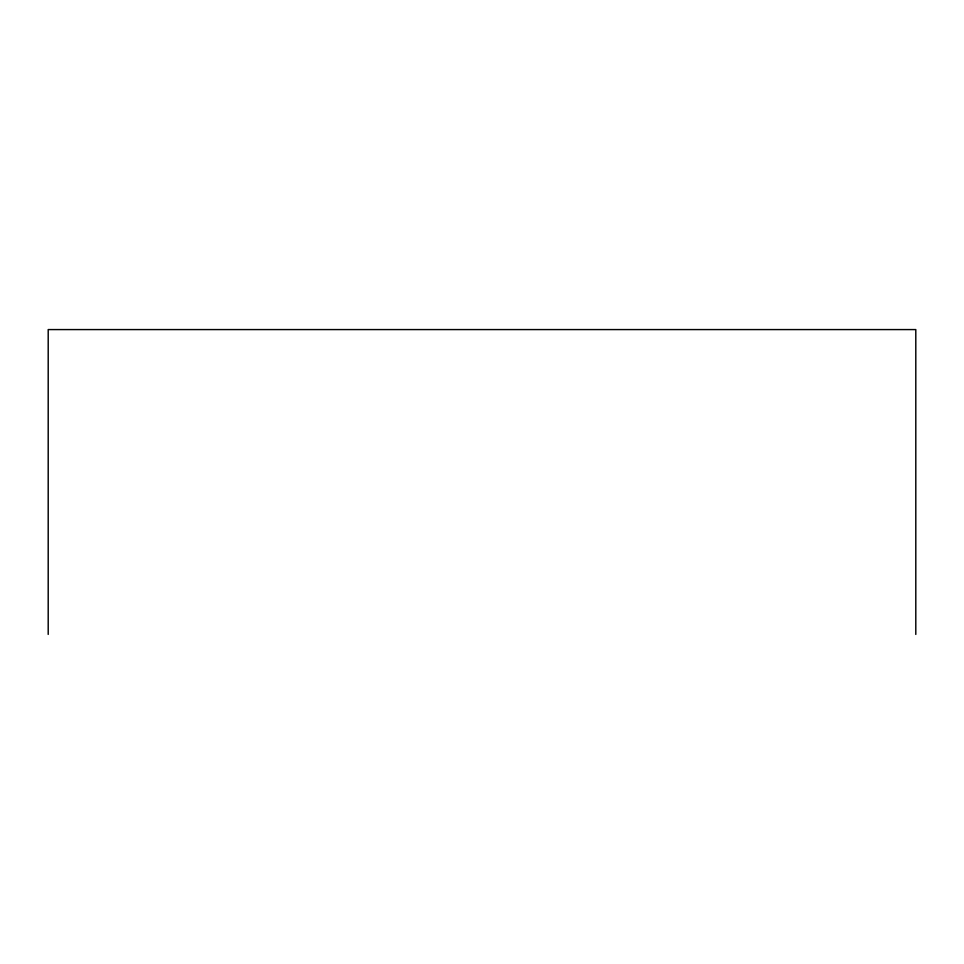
<?xml version="1.0" encoding="UTF-8"?>
<svg xmlns="http://www.w3.org/2000/svg" width="964" height="964" viewBox="0 0 964 964"><rect width="100%" height="100%" fill="white"/><g stroke="black" fill="none" stroke-linecap="round" stroke-linejoin="round"><path stroke-width="1.45" d="M915.8 634.42L915.8 329.58L48.2 329.58L48.2 634.42"/></g></svg>
